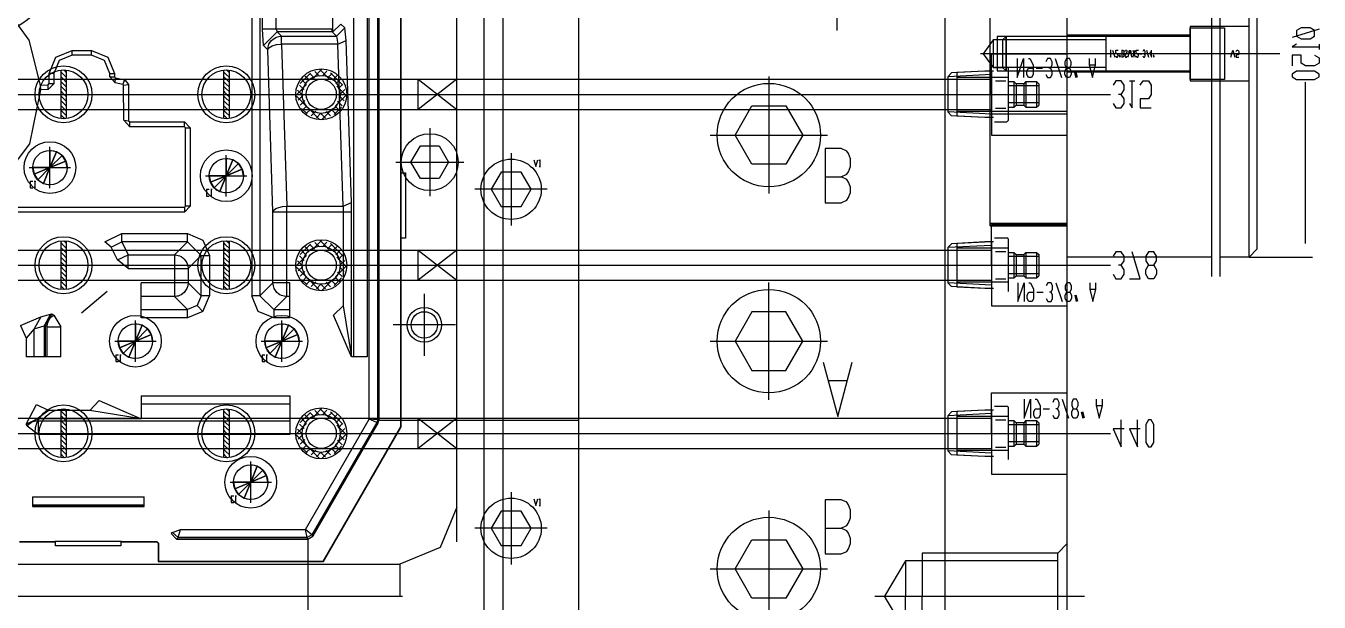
# Model space of a CAD drawing. Header units: millimetres. Extents: x -1 to 1014, y -756 to 757.
# Drawn here: x 228.3 to 356.4, y 82.7 to 139.8 of the extents above; entities that cross this region are included whole.
import ezdxf

# ---------------------------------------------------------------- set-up
doc = ezdxf.new("R2010")
doc.units = ezdxf.units.MM

# ---------------------------------------------------------------- blocks, each defined once
blk = doc.blocks.new('blockName2')
for points in [[(273.685, 29.578), (273.685, 405.569)], [(275.565, 29.578), (275.565, 405.569)], [(319.341, 29.578), (319.341, 405.569)], [(331.426, 29.578), (331.426, 400.198)], [(283.085, 76.5769), (283.085, 204.145)], [(270.999, 88.6623), (270.999, 192.06)], [(262.322, 100.82), (262.322, 184.652)], [(263.14, 184.652), (263.14, 100.747)], [(263.283, 100.708), (263.283, 184.652)], [(263.283, 184.652), (263.283, 100.708)], [(250.691, 158.96), (250.691, 113.025)], [(345.747, 114.93), (345.747, 159.164)], [(346.552, 114.93), (346.552, 159.164)], [(251.507, 158.144), (251.507, 113.025)], [(260.771, 158.043), (260.771, 106.978)], [(262.13, 158.043), (262.13, 106.978)], [(349.42, 116.862), (349.42, 157.146)], [(350.226, 117.667), (350.226, 156.341)], [(265.461, 125.261), (265.461, 154.118)], [(265.489, 125.242), (265.489, 154.137)], [(323.786, 119.95), (323.786, 154.058)], [(217.517, 145.414), (222.037, 144.551), (225.92, 142.084), (228.622, 138.359), (229.761, 133.901)], [(251.742, 139.432), (251.742, 143.219)], [(253.102, 139.432), (253.102, 143.219)], [(258.701, 143.217), (258.701, 139.433)], [(308.598, 143.181), (308.598, 139.287)], [(258.718, 139.162), (259.516, 139.94)], [(259.089, 138.736), (259.905, 139.552)], [(259.905, 139.552), (259.516, 139.94)], [(260.032, 138.298), (259.905, 139.552)], [(349.42, 139.696), (343.592, 139.696)], [(343.592, 139.696), (343.592, 134.312)], [(343.592, 139.562), (347.003, 139.562), (347.003, 134.446), (343.592, 134.446), (343.592, 139.562)], [(355.909, 139.287), (355.461, 139.555), (354.566, 139.555), (354.118, 139.287), (354.118, 138.75), (354.566, 138.481), (355.461, 138.481), (355.909, 138.75), (355.909, 139.287)], [(258.665, 139.432), (251.742, 139.432)], [(251.848, 137.8), (251.742, 139.432)], [(251.848, 137.8), (253.208, 139.16)], [(252.272, 137.377), (252.308, 137.679), (252.396, 137.938), (252.518, 138.152), (252.66, 138.323), (252.81, 138.456), (252.963, 138.557), (253.112, 138.631), (253.255, 138.681), (253.388, 138.713), (253.508, 138.73), (253.632, 138.736)], [(253.102, 139.432), (253.208, 139.16)], [(258.665, 139.16), (253.208, 139.16)], [(253.208, 139.16), (253.632, 138.736)], [(253.632, 138.736), (259.089, 138.736)], [(253.632, 137.953), (253.632, 138.736)], [(258.701, 139.433), (258.665, 139.432)], [(258.665, 139.16), (258.665, 139.432)], [(258.665, 139.16), (258.718, 139.162)], [(259.089, 138.736), (258.665, 139.16)], [(258.701, 139.433), (258.718, 139.162)], [(259.089, 138.736), (259.216, 137.953)], [(259.216, 137.953), (260.032, 138.298)], [(260.555, 122.257), (260.032, 138.298)], [(325.021, 138.368), (324.081, 138.368), (323.096, 137.004), (324.081, 135.64), (325.021, 135.64)], [(324.081, 138.368), (324.081, 135.64)], [(325.362, 138.709), (324.484, 138.709), (324.484, 135.299), (325.362, 135.299), (325.362, 138.709)], [(343.592, 138.709), (325.362, 138.709), (325.021, 138.368), (325.021, 135.64), (325.362, 135.299), (343.592, 135.299)], [(335.253, 138.368), (325.021, 138.368)], [(325.362, 138.709), (325.362, 135.299)], [(343.592, 138.844), (331.426, 138.844)], [(335.253, 138.709), (335.253, 135.299)], [(356.356, 139.421), (353.671, 138.615)], [(230.638, 135.056), (231.307, 136.667), (232.919, 137.336)], [(232.919, 136.864), (232.919, 137.336)], [(232.919, 137.336), (234.827, 137.336)], [(234.827, 137.336), (236.439, 136.667), (237.107, 135.056)], [(234.827, 136.864), (234.827, 137.336)], [(252.272, 137.377), (251.848, 137.8)], [(252.272, 137.377), (252.399, 137.589), (252.699, 137.772), (253.13, 137.899), (253.632, 137.953)], [(252.795, 121.335), (252.272, 137.377)], [(259.216, 137.953), (253.632, 137.953)], [(253.632, 137.953), (254.155, 121.911)], [(259.739, 121.911), (259.216, 137.953)], [(336.341, 137.004), (322.828, 137.004)], [(323.906, 137.004), (331.426, 137.004)], [(323.906, 132.976), (323.906, 137.004)], [(352.473, 137.004), (330.233, 137.004)], [(335.67, 136.78), (335.726, 136.668), (335.726, 137.34)], [(335.67, 137.34), (335.781, 137.34)], [(335.893, 137.34), (336.117, 136.668)], [(336.229, 136.78), (336.285, 136.668), (336.397, 136.668), (336.453, 136.78), (336.453, 136.892), (336.397, 137.004), (336.285, 137.004), (336.229, 137.116), (336.229, 137.34), (336.453, 137.34)], [(336.789, 137.34), (336.956, 137.34), (337.012, 137.228), (337.012, 137.116), (336.956, 137.004), (336.845, 137.004)], [(336.956, 137.004), (337.012, 136.892), (337.012, 136.78), (336.956, 136.668), (336.789, 136.668)], [(336.845, 136.668), (336.845, 137.34)], [(337.124, 137.228), (337.18, 137.34), (337.292, 137.34), (337.348, 137.228), (337.124, 136.78), (337.18, 136.668), (337.292, 136.668), (337.348, 136.78)], [(337.46, 136.668), (337.572, 137.34), (337.628, 137.004), (337.684, 137.34), (337.796, 136.668)], [(337.908, 137.34), (338.131, 136.668)], [(337.908, 136.668), (338.131, 137.34)], [(338.243, 136.78), (338.299, 136.668), (338.411, 136.668), (338.467, 136.78), (338.467, 136.892), (338.411, 137.004), (338.299, 137.004), (338.243, 137.116), (338.243, 137.34), (338.467, 137.34)], [(338.579, 137.004), (338.803, 137.004)], [(339.083, 137.004), (339.139, 137.116), (339.139, 137.228), (339.083, 137.34), (338.971, 137.34), (338.915, 137.228)], [(338.915, 136.78), (338.971, 136.668), (339.083, 136.668), (339.139, 136.78), (339.139, 136.892), (339.083, 137.004), (339.027, 137.004)], [(339.25, 137.34), (339.474, 136.668)], [(339.81, 137.116), (339.586, 137.116), (339.754, 136.668), (339.754, 137.34)], [(347.54, 137.004), (343.592, 137.004)], [(347.608, 136.668), (347.809, 137.34), (348.011, 136.668)], [(348.145, 137.228), (348.212, 137.34), (348.346, 137.34), (348.413, 137.228), (348.413, 137.004), (348.346, 136.892), (348.145, 136.892), (348.145, 136.668), (348.413, 136.668)], [(354.118, 137.944), (353.671, 137.675), (356.356, 137.675)], [(356.356, 137.944), (356.356, 137.407)], [(232.919, 136.864), (231.641, 136.334), (231.11, 135.056)], [(234.827, 136.864), (232.919, 136.864)], [(236.635, 135.056), (236.105, 136.334), (234.827, 136.864)], [(326.475, 136.525), (326.475, 134.645), (327.102, 136.525), (327.102, 134.645)], [(327.572, 136.525), (327.729, 136.525), (328.042, 135.899), (328.042, 134.959), (327.885, 134.645), (327.572, 134.645), (327.415, 134.959), (327.415, 135.272), (327.572, 135.585), (328.042, 135.585)], [(329.765, 135.585), (329.922, 135.899), (329.922, 136.212), (329.765, 136.525), (329.452, 136.525), (329.295, 136.212)], [(330.235, 136.525), (330.862, 134.645)], [(331.332, 136.525), (331.175, 136.212), (331.175, 135.899), (331.332, 135.585), (331.645, 135.585), (331.802, 135.272), (331.802, 134.959), (331.645, 134.645), (331.332, 134.645), (331.175, 134.959), (331.175, 135.272), (331.332, 135.585)], [(331.645, 135.585), (331.802, 135.899), (331.802, 136.212), (331.645, 136.525), (331.332, 136.525)], [(333.592, 136.525), (333.592, 135.899), (333.906, 134.645), (334.219, 135.899), (334.219, 136.525)], [(333.592, 135.899), (334.219, 135.899)], [(336.565, 136.892), (336.621, 136.668)], [(336.677, 136.668), (336.621, 136.892)], [(339.922, 136.892), (339.978, 136.668)], [(340.034, 136.668), (339.978, 136.892)], [(355.909, 136.87), (356.356, 136.601), (356.356, 136.064), (355.909, 135.795), (355.014, 135.795), (354.566, 136.064), (354.566, 136.87), (353.671, 136.87), (353.671, 135.795)], [(96.4318, 134.469), (270.999, 134.469)], [(231.11, 135.056), (230.638, 135.056)], [(230.638, 134.028), (230.638, 135.056)], [(231.11, 135.056), (231.11, 134.028)], [(231.789, 135.378), (231.789, 130.573)], [(231.789, 135.211), (232.057, 134.942)], [(231.789, 134.736), (232.056, 134.469)], [(232.056, 134.469), (232.057, 134.468)], [(232.057, 134.942), (232.326, 134.674)], [(232.057, 134.468), (232.326, 134.199)], [(232.083, 135.391), (232.326, 135.149)], [(232.326, 135.378), (232.326, 130.573)], [(236.635, 134.709), (236.635, 135.056)], [(236.635, 135.056), (237.107, 135.056)], [(236.635, 134.709), (237.107, 134.709)], [(237.177, 134.134), (236.635, 134.709)], [(237.107, 135.056), (237.107, 134.709)], [(237.107, 134.709), (237.187, 134.632)], [(237.177, 134.134), (237.206, 134.605)], [(237.206, 134.605), (238.118, 134.402)], [(247.903, 135.378), (247.903, 130.573)], [(247.903, 135.211), (248.171, 134.942)], [(247.903, 134.736), (248.17, 134.469)], [(248.17, 134.469), (248.171, 134.468)], [(248.171, 134.942), (248.44, 134.674)], [(248.171, 134.468), (248.44, 134.199)], [(248.197, 135.391), (248.44, 135.149)], [(248.44, 135.378), (248.44, 130.573)], [(255.487, 134.037), (256.509, 135.059)], [(255.937, 134.822), (256.392, 134.367)], [(256.44, 135.031), (256.895, 134.576)], [(256.627, 134.464), (257.635, 135.473)], [(256.944, 135.239), (257.399, 134.784)], [(257.447, 135.448), (258.371, 134.524)], [(257.683, 134.809), (258.138, 135.264)], [(258.187, 134.6), (258.642, 135.055)], [(258.488, 135.119), (259.715, 133.893)], [(258.691, 134.392), (259.146, 134.847)], [(259.022, 134.011), (259.477, 134.466)], [(270.999, 134.469), (267.167, 131.482)], [(267.167, 134.469), (270.999, 131.482)], [(267.167, 131.482), (267.167, 134.469)], [(270.999, 134.469), (323.906, 134.469)], [(270.999, 131.482), (270.999, 134.469)], [(301.884, 134.745), (301.884, 123.149)], [(319.967, 135.097), (319.609, 134.72)], [(323.925, 134.946), (319.609, 134.719)], [(319.609, 134.72), (319.609, 131.231)], [(323.906, 135.303), (319.967, 135.097)], [(323.265, 135.278), (320.496, 135.133)], [(320.496, 135.133), (320.496, 130.818)], [(325.563, 134.657), (320.496, 134.657)], [(324.125, 135.278), (323.265, 135.278)], [(323.906, 135.278), (323.906, 130.673)], [(324.226, 135.683), (325.456, 135.683)], [(335.253, 135.64), (325.021, 135.64)], [(325.563, 135.577), (325.456, 135.683)], [(325.563, 135.577), (325.563, 130.374)], [(328.355, 135.585), (328.982, 135.585)], [(329.295, 134.959), (329.452, 134.645), (329.765, 134.645), (329.922, 134.959), (329.922, 135.272), (329.765, 135.585), (329.609, 135.585)], [(343.592, 135.164), (331.426, 135.164)], [(332.115, 135.272), (332.272, 134.645)], [(332.429, 134.645), (332.272, 135.272)], [(356.356, 134.99), (355.909, 135.258), (354.118, 135.258), (353.671, 134.99), (353.671, 134.721), (354.118, 134.453), (355.909, 134.453), (356.356, 134.721), (356.356, 134.99)], [(229.781, 133.429), (228.687, 128.083), (225.386, 123.737)], [(229.761, 133.901), (230.535, 133.923)], [(229.761, 133.901), (229.781, 133.429)], [(230.544, 133.451), (229.781, 133.429)], [(230.535, 133.923), (230.612, 134.007)], [(230.544, 133.451), (230.535, 133.923)], [(231.11, 134.028), (230.544, 133.451)], [(231.11, 134.028), (230.638, 134.028)], [(231.789, 134.261), (232.057, 133.993)], [(231.789, 133.787), (232.057, 133.518)], [(231.789, 133.312), (232.057, 133.043)], [(232.057, 133.993), (232.326, 133.724)], [(232.057, 133.518), (232.326, 133.249)], [(237.945, 133.963), (237.177, 134.134)], [(237.945, 133.963), (238.118, 134.402)], [(238.01, 133.88), (237.949, 133.945)], [(238.01, 133.88), (238.477, 133.944)], [(238.034, 130.424), (238.01, 133.88)], [(238.118, 134.402), (238.477, 133.944)], [(238.477, 133.944), (238.503, 130.366)], [(247.903, 134.261), (248.171, 133.993)], [(247.903, 133.787), (248.171, 133.518)], [(247.903, 133.312), (248.171, 133.043)], [(248.171, 133.993), (248.44, 133.724)], [(248.171, 133.518), (248.44, 133.249)], [(255.074, 132.912), (256.082, 133.92)], [(255.223, 133.399), (255.723, 132.9)], [(255.432, 133.903), (255.887, 133.448)], [(255.64, 134.406), (256.095, 133.951)], [(259.12, 133.775), (260.043, 132.852)], [(259.231, 133.508), (259.686, 133.963)], [(259.439, 133.004), (259.894, 133.459)], [(324.333, 134.329), (325.349, 134.329)], [(325.563, 134.238), (326.143, 134.238)], [(328.596, 133.828), (325.563, 133.828)], [(326.143, 134.238), (326.143, 131.714)], [(326.143, 134.238), (326.348, 134.033)], [(326.348, 134.04), (327.122, 134.04)], [(326.348, 134.033), (326.348, 131.918)], [(327.327, 134.238), (327.122, 134.033)], [(327.122, 134.033), (327.122, 131.918)], [(327.327, 134.238), (327.327, 131.714)], [(327.327, 134.238), (328.391, 134.238)], [(328.391, 134.238), (328.391, 131.714)], [(328.391, 134.238), (328.596, 134.033)], [(328.596, 134.033), (328.596, 131.918)], [(336.771, 132.976), (337.04, 133.423), (337.04, 133.871), (336.771, 134.318), (336.234, 134.318), (335.965, 133.871)], [(337.577, 132.08), (337.845, 131.633), (337.845, 134.318)], [(337.577, 134.318), (338.114, 134.318)], [(338.651, 133.871), (338.92, 134.318), (339.457, 134.318), (339.725, 133.871), (339.725, 132.976), (339.457, 132.528), (338.651, 132.528), (338.651, 131.633), (339.725, 131.633)], [(343.592, 134.312), (349.42, 134.312)], [(355.014, 118.204), (355.014, 134.184)], [(96.4318, 132.976), (272.492, 132.976)], [(231.789, 132.837), (232.057, 132.569)], [(231.789, 132.362), (232.057, 132.094)], [(231.789, 131.888), (232.057, 131.619)], [(232.057, 133.043), (232.125, 132.976)], [(232.057, 132.569), (232.326, 132.3)], [(232.057, 132.094), (232.326, 131.825)], [(232.125, 132.976), (232.326, 132.775)], [(247.903, 132.837), (248.171, 132.569)], [(247.903, 132.362), (248.171, 132.094)], [(247.903, 131.888), (248.171, 131.619)], [(248.171, 133.043), (248.239, 132.976)], [(248.171, 132.569), (248.44, 132.3)], [(248.171, 132.094), (248.44, 131.825)], [(248.239, 132.976), (248.44, 132.775)], [(255.128, 132.782), (256.226, 131.684)], [(255.283, 132.408), (255.738, 132.863)], [(255.491, 131.905), (255.946, 132.36)], [(258.976, 131.829), (260.074, 132.927)], [(259.171, 132.3), (259.626, 131.845)], [(259.38, 132.803), (259.835, 132.348)], [(270.999, 132.976), (329.543, 132.976)], [(323.906, 132.976), (323.906, 128.947)], [(328.596, 132.123), (325.563, 132.123)], [(326.143, 131.714), (326.348, 131.918)], [(326.348, 131.911), (327.122, 131.911)], [(327.327, 131.714), (327.122, 131.918)], [(328.391, 131.714), (328.596, 131.918)], [(329.543, 132.976), (335.697, 132.976)], [(335.965, 132.08), (336.234, 131.633), (336.771, 131.633), (337.04, 132.08), (337.04, 132.528), (336.771, 132.976), (336.503, 132.976)], [(96.4318, 131.482), (270.999, 131.482)], [(231.789, 131.413), (232.057, 131.144)], [(231.789, 130.938), (232.057, 130.669)], [(232.057, 131.619), (232.194, 131.482)], [(232.057, 131.144), (232.326, 130.876)], [(232.057, 130.669), (232.162, 130.564)], [(232.194, 131.482), (232.326, 131.35)], [(247.903, 131.413), (248.171, 131.144)], [(247.903, 130.938), (248.171, 130.669)], [(248.171, 131.619), (248.308, 131.482)], [(248.171, 131.144), (248.44, 130.876)], [(248.171, 130.669), (248.276, 130.564)], [(248.308, 131.482), (248.44, 131.35)], [(255.631, 131.567), (256.162, 131.036)], [(255.7, 131.401), (256.155, 131.856)], [(256.08, 131.07), (256.535, 131.525)], [(256.279, 131.631), (257.378, 130.532)], [(256.584, 130.861), (257.039, 131.316)], [(257.088, 130.652), (257.543, 131.107)], [(257.495, 131.127), (257.995, 130.628)], [(257.619, 130.472), (258.718, 131.571)], [(258.043, 131.291), (258.498, 130.836)], [(258.547, 131.5), (259.002, 131.045)], [(258.835, 130.976), (259.571, 131.711)], [(258.962, 131.796), (259.418, 131.341)], [(270.999, 131.482), (323.906, 131.482)], [(303.558, 131.846), (305.232, 128.947), (303.558, 126.048), (300.21, 126.048), (298.536, 128.947), (300.21, 131.846), (303.558, 131.846)], [(323.925, 131.005), (319.609, 131.232)], [(319.609, 131.231), (319.967, 130.854)], [(323.906, 130.648), (319.967, 130.854)], [(325.563, 131.294), (320.496, 131.294)], [(323.265, 130.673), (320.496, 130.818)], [(324.125, 130.673), (323.265, 130.673)], [(323.786, 131.304), (331.426, 131.304)], [(323.786, 131.035), (331.426, 131.035)], [(324.333, 131.622), (325.349, 131.622)], [(325.563, 131.714), (326.143, 131.714)], [(327.327, 131.714), (328.391, 131.714)], [(238.034, 130.424), (238.503, 130.366)], [(238.607, 129.777), (238.034, 130.424)], [(238.503, 130.366), (238.583, 130.279)], [(238.607, 130.249), (244.027, 130.249)], [(238.607, 129.777), (238.607, 130.249)], [(244.027, 129.777), (238.607, 129.777)], [(244.027, 129.777), (244.027, 130.249)], [(244.027, 130.249), (244.604, 129.672)], [(244.131, 129.672), (244.048, 129.75)], [(244.131, 121.903), (244.131, 129.672)], [(244.131, 129.672), (244.604, 129.672)], [(244.604, 129.672), (244.604, 121.903)], [(268.313, 129.619), (268.313, 122.904)], [(324.226, 130.268), (325.456, 130.268)], [(325.563, 130.374), (325.456, 130.268)], [(296.086, 128.947), (307.682, 128.947)], [(323.906, 128.947), (331.426, 128.947)], [(230.714, 123.678), (230.714, 127.771)], [(248.171, 122.872), (248.171, 126.965)], [(269.244, 127.873), (270.174, 126.261), (269.244, 124.65), (267.383, 124.65), (266.453, 126.261), (267.383, 127.873), (269.244, 127.873)], [(276.37, 127.157), (276.37, 119.994)], [(307.444, 127.619), (307.444, 122.248), (309.056, 122.248), (309.593, 122.504), (309.772, 122.76), (309.951, 123.271), (309.951, 123.783), (309.772, 124.294), (309.593, 124.55), (309.056, 124.806)], [(307.444, 124.806), (309.056, 124.806), (309.593, 125.062), (309.772, 125.317), (309.951, 125.829), (309.951, 126.596), (309.772, 127.108), (309.593, 127.364), (309.056, 127.619), (307.444, 127.619)], [(228.668, 125.724), (232.761, 125.724)], [(264.956, 126.261), (271.671, 126.261)], [(278.62, 126.497), (278.821, 125.825), (279.023, 126.497)], [(279.157, 126.385), (279.224, 126.497), (279.224, 125.825)], [(279.157, 125.825), (279.291, 125.825)], [(228.765, 124.379), (228.765, 123.708), (229.034, 123.708)], [(228.765, 124.379), (229.034, 124.379)], [(229.168, 123.82), (229.235, 123.708), (229.235, 124.379)], [(229.168, 124.379), (229.302, 124.379)], [(246.125, 124.919), (250.218, 124.919)], [(265.418, 125.261), (265.418, 118.681)], [(265.418, 125.261), (265.461, 125.261)], [(265.437, 125.242), (265.461, 125.219)], [(265.461, 125.219), (265.461, 118.724)], [(265.461, 125.219), (265.898, 125.216)], [(265.48, 125.248), (265.489, 125.242)], [(265.898, 125.216), (265.898, 118.726)], [(275.386, 125.281), (274.401, 123.576), (275.386, 121.87), (277.355, 121.87), (278.34, 123.576), (277.355, 125.281), (275.386, 125.281)], [(228.765, 124.044), (228.899, 124.044)], [(246.222, 123.574), (246.222, 122.902), (246.49, 122.902)], [(246.222, 123.574), (246.49, 123.574)], [(246.222, 123.238), (246.356, 123.238)], [(246.625, 123.014), (246.692, 122.902), (246.692, 123.574)], [(246.625, 123.574), (246.759, 123.574)], [(279.952, 123.576), (272.789, 123.576)], [(225.49, 121.798), (244.027, 121.798)], [(244.604, 121.903), (244.027, 121.326)], [(244.027, 121.798), (244.104, 121.882)], [(244.027, 121.798), (244.027, 121.326)], [(244.604, 121.903), (244.131, 121.903)], [(252.795, 121.335), (252.882, 121.506), (253.084, 121.662), (253.383, 121.789), (253.751, 121.874), (254.155, 121.911)], [(254.155, 121.911), (259.739, 121.911)], [(254.155, 112.954), (254.155, 121.911)], [(259.739, 121.911), (260.555, 122.257)], [(259.739, 121.911), (259.754, 121.335)], [(260.57, 121.335), (260.555, 122.257)], [(244.027, 121.326), (225.49, 121.326)], [(252.795, 121.335), (260.57, 121.335)], [(252.795, 114.313), (252.795, 121.335)], [(259.754, 121.335), (259.754, 112.048)], [(260.57, 106.978), (260.57, 121.335)], [(236.134, 118.367), (237.838, 119.19)], [(237.838, 119.19), (244.319, 119.19)], [(237.838, 118.374), (237.838, 119.19)], [(244.319, 119.19), (245.858, 118.553), (246.494, 117.015)], [(244.319, 118.374), (244.319, 119.19)], [(323.786, 120.219), (331.426, 120.219)], [(323.786, 119.95), (331.426, 119.95)], [(323.906, 120.084), (331.426, 120.084)], [(323.906, 116.056), (323.906, 120.084)], [(231.789, 118.458), (231.789, 113.654)], [(231.789, 118.291), (232.057, 118.023)], [(231.789, 117.817), (232.056, 117.549)], [(232.057, 118.023), (232.326, 117.754)], [(232.083, 118.472), (232.326, 118.229)], [(232.326, 118.458), (232.326, 113.654)], [(236.773, 117.86), (236.134, 118.367)], [(236.773, 117.86), (237.838, 118.374)], [(237.406, 116.596), (236.773, 117.86)], [(244.319, 118.374), (237.838, 118.374)], [(237.838, 118.374), (238.451, 117.086)], [(243.031, 117.086), (244.319, 118.374)], [(244.319, 118.374), (245.678, 117.015)], [(247.903, 118.458), (247.903, 113.654)], [(247.903, 118.291), (248.171, 118.023)], [(247.903, 117.817), (248.17, 117.549)], [(248.171, 118.023), (248.44, 117.754)], [(248.197, 118.472), (248.44, 118.229)], [(248.44, 118.458), (248.44, 113.654)], [(255.487, 117.118), (256.509, 118.14)], [(255.937, 117.902), (256.392, 117.447)], [(256.44, 118.111), (256.895, 117.656)], [(256.627, 117.545), (257.635, 118.553)], [(256.944, 118.32), (257.399, 117.865)], [(257.447, 118.528), (258.371, 117.605)], [(257.683, 117.889), (258.138, 118.344)], [(258.187, 117.681), (258.642, 118.136)], [(258.488, 118.2), (259.715, 116.973)], [(258.691, 117.472), (259.146, 117.927)], [(265.418, 118.681), (265.461, 118.681)], [(265.437, 118.7), (265.461, 118.724)], [(265.898, 118.726), (265.461, 118.724)], [(265.461, 100.073), (265.461, 118.681)], [(265.48, 118.694), (265.489, 118.7)], [(265.489, 100.065), (265.489, 118.7)], [(319.967, 118.177), (319.609, 117.8)], [(323.925, 118.026), (319.609, 117.8)], [(319.609, 117.8), (319.609, 114.312)], [(323.906, 118.384), (319.967, 118.177)], [(323.265, 118.358), (320.496, 118.213)], [(320.496, 118.213), (320.496, 113.899)], [(324.125, 118.358), (323.265, 118.358)], [(323.906, 118.358), (323.906, 113.754)], [(324.226, 118.764), (325.456, 118.764)], [(325.563, 118.657), (325.456, 118.764)], [(325.563, 118.657), (325.563, 113.455)], [(96.4318, 117.549), (270.999, 117.549)], [(231.789, 117.342), (232.057, 117.073)], [(231.789, 116.867), (232.057, 116.598)], [(232.056, 117.549), (232.057, 117.548)], [(232.057, 117.548), (232.326, 117.279)], [(232.057, 117.073), (232.326, 116.805)], [(232.057, 116.598), (232.326, 116.33)], [(237.406, 116.596), (238.451, 117.086)], [(238.451, 115.727), (237.406, 116.596)], [(238.451, 117.086), (243.031, 117.086)], [(238.451, 115.727), (238.451, 117.086)], [(243.031, 117.086), (243.031, 112.954)], [(243.031, 117.086), (243.159, 117.08), (243.28, 117.062), (243.413, 117.03), (243.554, 116.979), (243.703, 116.905), (243.854, 116.804), (244.004, 116.671), (244.145, 116.5), (244.267, 116.287), (244.355, 116.029), (244.39, 115.727)], [(245.678, 117.015), (244.39, 115.727)], [(245.678, 113.025), (245.678, 117.015)], [(245.678, 117.015), (246.494, 117.015)], [(246.494, 117.015), (246.494, 113.025)], [(247.903, 117.342), (248.171, 117.073)], [(247.903, 116.867), (248.171, 116.598)], [(248.17, 117.549), (248.171, 117.548)], [(248.171, 117.548), (248.44, 117.279)], [(248.171, 117.073), (248.44, 116.805)], [(248.171, 116.598), (248.44, 116.33)], [(255.074, 115.992), (256.082, 117)], [(255.432, 116.983), (255.887, 116.528)], [(255.64, 117.487), (256.095, 117.032)], [(259.022, 117.092), (259.477, 117.547)], [(259.12, 116.856), (260.043, 115.932)], [(259.231, 116.588), (259.686, 117.043)], [(259.439, 116.084), (259.894, 116.539)], [(270.999, 117.549), (267.167, 114.563)], [(267.167, 117.549), (270.999, 114.563)], [(267.167, 114.563), (267.167, 117.549)], [(270.999, 117.549), (323.906, 117.549)], [(270.999, 114.563), (270.999, 117.549)], [(325.563, 117.737), (320.496, 117.737)], [(324.333, 117.41), (325.349, 117.41)], [(325.563, 117.318), (326.143, 117.318)], [(328.596, 116.909), (325.563, 116.909)], [(326.143, 117.318), (326.143, 114.794)], [(326.143, 117.318), (326.348, 117.113)], [(326.348, 117.12), (327.122, 117.12)], [(326.348, 117.113), (326.348, 114.999)], [(327.327, 117.318), (327.122, 117.113)], [(327.122, 117.113), (327.122, 114.999)], [(327.327, 117.318), (327.327, 114.794)], [(327.327, 117.318), (328.391, 117.318)], [(328.391, 117.318), (328.391, 114.794)], [(328.391, 117.318), (328.596, 117.113)], [(328.596, 117.113), (328.596, 114.999)], [(345.747, 116.862), (331.426, 116.862)], [(336.771, 116.056), (337.04, 116.504), (337.04, 116.951), (336.771, 117.399), (336.234, 117.399), (335.965, 116.951)], [(337.577, 114.713), (338.651, 114.713), (337.845, 117.399)], [(339.457, 117.399), (339.188, 116.951), (339.188, 116.504), (339.457, 116.056), (339.994, 116.056), (340.263, 115.608), (340.263, 115.161), (339.994, 114.713), (339.457, 114.713), (339.188, 115.161), (339.188, 115.608), (339.457, 116.056)], [(339.994, 116.056), (340.263, 116.504), (340.263, 116.951), (339.994, 117.399), (339.457, 117.399)], [(349.42, 116.862), (346.552, 116.862)], [(349.42, 116.862), (350.226, 117.667)], [(349.42, 116.862), (355.685, 116.862)], [(96.4318, 116.056), (272.492, 116.056)], [(231.789, 116.392), (232.057, 116.124)], [(231.789, 115.917), (232.057, 115.649)], [(231.789, 115.443), (232.057, 115.174)], [(232.057, 116.124), (232.125, 116.056)], [(232.057, 115.649), (232.326, 115.38)], [(232.125, 116.056), (232.326, 115.855)], [(238.451, 115.727), (244.39, 115.727)], [(244.39, 115.727), (244.39, 114.313)], [(247.903, 116.392), (248.171, 116.124)], [(247.903, 115.917), (248.171, 115.649)], [(247.903, 115.443), (248.171, 115.174)], [(248.171, 116.124), (248.239, 116.056)], [(248.171, 115.649), (248.44, 115.38)], [(248.239, 116.056), (248.44, 115.855)], [(255.128, 115.863), (256.226, 114.764)], [(255.223, 116.48), (255.723, 115.98)], [(255.283, 115.489), (255.738, 115.944)], [(255.491, 114.985), (255.946, 115.44)], [(258.976, 114.909), (260.074, 116.008)], [(259.171, 115.38), (259.626, 114.925)], [(259.38, 115.884), (259.835, 115.429)], [(270.999, 116.056), (329.543, 116.056)], [(323.906, 116.056), (323.906, 112.027)], [(329.543, 116.056), (335.697, 116.056)], [(335.965, 115.161), (336.234, 114.713), (336.771, 114.713), (337.04, 115.161), (337.04, 115.608), (336.771, 116.056), (336.503, 116.056)], [(96.4318, 114.563), (270.999, 114.563)], [(231.789, 114.968), (232.057, 114.699)], [(231.789, 114.493), (232.057, 114.225)], [(231.789, 114.018), (232.057, 113.75)], [(232.057, 115.174), (232.326, 114.906)], [(232.057, 114.699), (232.194, 114.563)], [(232.057, 114.225), (232.326, 113.956)], [(232.194, 114.563), (232.326, 114.431)], [(239.732, 110.85), (239.732, 114.313)], [(244.39, 114.313), (239.732, 114.313)], [(244.39, 114.313), (244.355, 114.011), (244.266, 113.752), (244.144, 113.539), (244.003, 113.367), (243.852, 113.234), (243.7, 113.133), (243.55, 113.06), (243.408, 113.009), (243.275, 112.977), (243.155, 112.96), (243.031, 112.954)], [(244.39, 114.313), (245.678, 113.025)], [(247.903, 114.968), (248.171, 114.699)], [(247.903, 114.493), (248.171, 114.225)], [(247.903, 114.018), (248.171, 113.75)], [(248.171, 115.174), (248.44, 114.906)], [(248.171, 114.699), (248.308, 114.563)], [(248.171, 114.225), (248.44, 113.956)], [(248.308, 114.563), (248.44, 114.431)], [(251.507, 113.025), (252.795, 114.313)], [(254.155, 112.954), (254.027, 112.96), (253.905, 112.978), (253.773, 113.01), (253.631, 113.061), (253.483, 113.135), (253.331, 113.236), (253.181, 113.369), (253.04, 113.54), (252.919, 113.753), (252.831, 114.011), (252.795, 114.313)], [(254.452, 114.313), (252.795, 114.313)], [(254.452, 110.85), (254.452, 114.313)], [(255.631, 114.647), (256.162, 114.116)], [(255.7, 114.481), (256.155, 114.936)], [(256.08, 114.15), (256.535, 114.605)], [(256.279, 114.711), (257.378, 113.613)], [(256.584, 113.941), (257.039, 114.396)], [(257.088, 113.733), (257.543, 114.188)], [(257.495, 114.207), (257.995, 113.708)], [(257.619, 113.553), (258.718, 114.651)], [(258.043, 114.372), (258.498, 113.917)], [(258.547, 114.58), (259.002, 114.125)], [(258.835, 114.056), (259.571, 114.792)], [(258.962, 114.877), (259.418, 114.422)], [(270.999, 114.563), (323.906, 114.563)], [(301.884, 102.738), (301.884, 114.334)], [(319.609, 114.312), (319.967, 113.935)], [(323.925, 114.086), (319.609, 114.312)], [(325.563, 114.374), (320.496, 114.374)], [(324.333, 114.702), (325.349, 114.702)], [(328.596, 115.203), (325.563, 115.203)], [(325.563, 114.794), (326.143, 114.794)], [(326.143, 114.794), (326.348, 114.999)], [(326.348, 114.992), (327.122, 114.992)], [(326.524, 114.329), (326.524, 112.449), (327.15, 114.329), (327.15, 112.449)], [(327.327, 114.794), (327.122, 114.999)], [(327.327, 114.794), (328.391, 114.794)], [(327.62, 114.329), (327.777, 114.329), (328.09, 113.702), (328.09, 112.762), (327.934, 112.449), (327.62, 112.449), (327.464, 112.762), (327.464, 113.076), (327.62, 113.389), (328.09, 113.389)], [(328.391, 114.794), (328.596, 114.999)], [(329.814, 113.389), (329.97, 113.702), (329.97, 114.016), (329.814, 114.329), (329.5, 114.329), (329.344, 114.016)], [(330.284, 114.329), (330.91, 112.449)], [(331.38, 114.329), (331.223, 114.016), (331.223, 113.702), (331.38, 113.389), (331.693, 113.389), (331.85, 113.076), (331.85, 112.762), (331.693, 112.449), (331.38, 112.449), (331.223, 112.762), (331.223, 113.076), (331.38, 113.389)], [(331.693, 113.389), (331.85, 113.702), (331.85, 114.016), (331.693, 114.329), (331.38, 114.329)], [(333.641, 114.329), (333.641, 113.702), (333.954, 112.449), (334.267, 113.702), (334.267, 114.329)], [(232.057, 113.75), (232.162, 113.645)], [(233.84, 111.347), (236.379, 113.502)], [(243.031, 112.954), (239.732, 112.954)], [(244.319, 111.666), (243.031, 112.954)], [(245.678, 113.025), (245.282, 112.062)], [(246.494, 113.025), (245.678, 113.025)], [(245.858, 111.487), (246.494, 113.025)], [(248.171, 113.75), (248.276, 113.645)], [(252.867, 110.85), (251.328, 111.487), (250.691, 113.025)], [(251.507, 113.025), (250.691, 113.025)], [(252.867, 111.666), (251.507, 113.025)], [(254.155, 112.954), (252.867, 111.666)], [(254.452, 112.954), (254.155, 112.954)], [(267.776, 113.217), (267.776, 107.078)], [(323.906, 113.728), (319.967, 113.935)], [(323.265, 113.754), (320.496, 113.899)], [(324.125, 113.754), (323.265, 113.754)], [(328.404, 113.389), (329.03, 113.389)], [(329.344, 112.762), (329.5, 112.449), (329.814, 112.449), (329.97, 112.762), (329.97, 113.076), (329.814, 113.389), (329.657, 113.389)], [(332.163, 113.076), (332.32, 112.449)], [(332.477, 112.449), (332.32, 113.076)], [(333.641, 113.702), (334.267, 113.702)], [(239.732, 111.666), (244.319, 111.666)], [(245.282, 112.062), (244.319, 111.666)], [(244.319, 110.85), (244.319, 111.666)], [(245.858, 111.487), (244.319, 110.85)], [(245.282, 112.062), (245.858, 111.487)], [(252.867, 111.666), (252.867, 110.85)], [(252.867, 111.666), (254.452, 111.666)], [(258.771, 111.108), (259.754, 112.048)], [(259.754, 112.048), (260.57, 106.978)], [(303.558, 105.637), (305.232, 108.536), (303.558, 111.435), (300.21, 111.435), (298.536, 108.536), (300.21, 105.637), (303.558, 105.637)], [(323.906, 112.027), (331.426, 112.027)], [(227.806, 110.075), (229.798, 110.944)], [(229.798, 110.944), (229.145, 109.755)], [(229.798, 110.944), (230.755, 111.216)], [(230.755, 111.216), (230.147, 110.052)], [(230.897, 111.233), (230.246, 110.073)], [(230.445, 109.962), (230.487, 110.297), (230.609, 110.607), (230.818, 110.897), (231.091, 111.119)], [(230.755, 111.216), (230.897, 111.233)], [(230.897, 111.233), (231.091, 111.119)], [(231.091, 111.119), (231.804, 109.962)], [(239.175, 106.49), (239.175, 110.583)], [(244.319, 110.85), (239.732, 110.85)], [(254.452, 110.85), (252.867, 110.85)], [(253.678, 106.49), (253.678, 110.583)], [(260.57, 106.978), (258.771, 111.108)], [(270.846, 110.148), (264.707, 110.148)], [(227.806, 110.075), (228.359, 108.833)], [(229.145, 109.755), (228.359, 108.833)], [(228.359, 108.833), (228.359, 106.978)], [(229.145, 109.755), (230.147, 110.052)], [(229.145, 106.978), (229.145, 109.755)], [(230.246, 110.073), (230.147, 110.052)], [(230.147, 110.052), (230.147, 106.978)], [(230.246, 110.073), (230.246, 106.978)], [(230.445, 109.962), (230.246, 110.073)], [(230.445, 106.978), (230.445, 109.962)], [(230.445, 109.962), (231.804, 109.962)], [(231.804, 106.978), (231.804, 109.962)], [(237.129, 108.536), (241.222, 108.536)], [(251.631, 108.536), (255.724, 108.536)], [(296.086, 108.536), (307.682, 108.536)], [(231.804, 106.978), (228.359, 106.978)], [(237.226, 107.191), (237.226, 106.52), (237.495, 106.52)], [(237.226, 107.191), (237.495, 107.191)], [(237.226, 106.855), (237.36, 106.855)], [(237.629, 106.632), (237.696, 106.52), (237.696, 107.191)], [(237.629, 107.191), (237.763, 107.191)], [(251.729, 107.191), (251.729, 106.52), (251.997, 106.52)], [(251.729, 107.191), (251.997, 107.191)], [(251.729, 106.855), (251.863, 106.855)], [(252.132, 106.632), (252.199, 106.52), (252.199, 107.191)], [(252.132, 107.191), (252.266, 107.191)], [(262.13, 106.978), (260.57, 106.978)], [(307.265, 106.447), (308.697, 101.076), (310.13, 106.447)], [(307.802, 104.657), (309.593, 104.657)], [(234.663, 101.677), (235.603, 102.66)], [(235.603, 102.66), (239.732, 100.861)], [(239.732, 103.107), (254.452, 103.107)], [(239.732, 103.107), (239.732, 100.861)], [(254.452, 103.107), (254.452, 99.3004)], [(323.906, 99.4049), (323.906, 103.433)], [(323.906, 103.433), (331.426, 103.433)], [(327.165, 102.783), (327.165, 100.903), (327.791, 102.783), (327.791, 100.903)], [(328.261, 102.783), (328.418, 102.783), (328.731, 102.156), (328.731, 101.216), (328.575, 100.903), (328.261, 100.903), (328.105, 101.216), (328.105, 101.529), (328.261, 101.843), (328.731, 101.843)], [(330.455, 101.843), (330.611, 102.156), (330.611, 102.469), (330.455, 102.783), (330.141, 102.783), (329.985, 102.469)], [(330.925, 102.783), (331.551, 100.903)], [(332.021, 102.783), (331.864, 102.469), (331.864, 102.156), (332.021, 101.843), (332.334, 101.843), (332.491, 101.529), (332.491, 101.216), (332.334, 100.903), (332.021, 100.903), (331.864, 101.216), (331.864, 101.529), (332.021, 101.843)], [(332.334, 101.843), (332.491, 102.156), (332.491, 102.469), (332.334, 102.783), (332.021, 102.783)], [(334.282, 102.783), (334.282, 102.156), (334.595, 100.903), (334.908, 102.156), (334.908, 102.783)], [(228.35, 100.323), (229.371, 102.266)], [(229.371, 102.266), (230.597, 101.677)], [(230.597, 101.677), (229.434, 100.861)], [(234.663, 101.677), (230.597, 101.677)], [(231.789, 101.807), (231.789, 97.0028)], [(231.789, 101.64), (232.057, 101.372)], [(231.789, 101.165), (232.056, 100.898)], [(232.057, 101.372), (232.326, 101.103)], [(232.083, 101.821), (232.326, 101.578)], [(232.326, 101.807), (232.326, 97.0028)], [(239.732, 100.861), (234.663, 101.677)], [(254.452, 102.291), (239.732, 102.291)], [(247.903, 101.807), (247.903, 97.0028)], [(247.903, 101.64), (248.171, 101.372)], [(247.903, 101.165), (248.17, 100.898)], [(248.171, 101.372), (248.44, 101.103)], [(248.197, 101.821), (248.44, 101.578)], [(248.44, 101.807), (248.44, 97.0028)], [(255.487, 100.467), (256.509, 101.489)], [(255.937, 101.251), (256.392, 100.796)], [(256.44, 101.46), (256.895, 101.005)], [(256.627, 100.894), (257.635, 101.902)], [(256.944, 101.669), (257.399, 101.214)], [(257.447, 101.877), (258.371, 100.954)], [(257.683, 101.238), (258.138, 101.693)], [(258.187, 101.03), (258.642, 101.485)], [(258.488, 101.549), (259.715, 100.322)], [(258.691, 100.821), (259.146, 101.276)], [(319.967, 101.526), (319.609, 101.149)], [(323.925, 101.375), (319.609, 101.149)], [(319.609, 101.149), (319.609, 97.6605)], [(323.906, 101.733), (319.967, 101.526)], [(323.265, 101.707), (320.496, 101.562)], [(320.496, 101.562), (320.496, 97.2478)], [(324.125, 101.707), (323.265, 101.707)], [(323.906, 101.707), (323.906, 97.1027)], [(324.226, 102.113), (325.456, 102.113)], [(325.563, 102.006), (325.456, 102.113)], [(325.563, 102.006), (325.563, 96.8038)], [(329.045, 101.843), (329.671, 101.843)], [(329.985, 101.216), (330.141, 100.903), (330.455, 100.903), (330.611, 101.216), (330.611, 101.529), (330.455, 101.843), (330.298, 101.843)], [(332.804, 101.529), (332.961, 100.903)], [(333.118, 100.903), (332.961, 101.529)], [(334.282, 102.156), (334.908, 102.156)], [(96.4318, 100.898), (270.999, 100.898)], [(228.35, 100.323), (229.434, 100.861)], [(228.457, 100.13), (228.35, 100.323)], [(228.457, 100.13), (228.599, 100.287), (228.747, 100.409), (228.895, 100.5), (229.038, 100.566), (229.174, 100.611), (229.3, 100.639), (229.414, 100.654), (229.534, 100.66)], [(229.534, 99.3004), (228.457, 100.13)], [(239.732, 100.861), (229.434, 100.861)], [(229.434, 100.861), (229.534, 100.66)], [(229.534, 100.66), (254.452, 100.66)], [(229.534, 100.66), (229.534, 99.3004)], [(231.789, 100.691), (232.057, 100.422)], [(231.789, 100.216), (232.057, 99.9474)], [(232.056, 100.898), (232.057, 100.897)], [(232.057, 100.897), (232.326, 100.628)], [(232.057, 100.422), (232.326, 100.154)], [(232.057, 99.9474), (232.326, 99.6788)], [(247.903, 100.691), (248.171, 100.422)], [(247.903, 100.216), (248.171, 99.9474)], [(248.17, 100.898), (248.171, 100.897)], [(248.171, 100.897), (248.44, 100.628)], [(248.171, 100.422), (248.44, 100.154)], [(248.171, 99.9474), (248.44, 99.6788)], [(255.074, 99.3411), (256.082, 100.349)], [(255.432, 100.332), (255.887, 99.877)], [(255.64, 100.836), (256.095, 100.381)], [(256.018, 89.9008), (262.322, 100.82)], [(263.067, 100.474), (256.648, 89.356)], [(256.731, 89.2122), (263.21, 100.436)], [(263.21, 100.436), (256.731, 89.2122)], [(257.776, 86.7624), (265.461, 100.073)], [(257.792, 86.7339), (265.489, 100.065)], [(259.022, 100.441), (259.477, 100.896)], [(259.12, 100.205), (260.043, 99.2812)], [(259.231, 99.937), (259.686, 100.392)], [(259.439, 99.4334), (259.894, 99.8884)], [(263.14, 100.747), (262.322, 100.82)], [(263.067, 100.474), (262.322, 100.82)], [(263.14, 100.747), (263.067, 100.474)], [(263.21, 100.436), (263.067, 100.474)], [(263.14, 100.747), (263.283, 100.708)], [(263.21, 100.436), (263.283, 100.708)], [(263.21, 100.436), (263.255, 100.694)], [(263.283, 100.708), (283.085, 100.708)], [(265.489, 100.065), (265.461, 100.073)], [(270.999, 100.898), (267.167, 97.9117)], [(267.167, 100.898), (270.999, 97.9117)], [(267.167, 97.9117), (267.167, 100.898)], [(270.999, 100.898), (323.906, 100.898)], [(270.999, 97.9117), (270.999, 100.898)], [(325.563, 101.086), (320.496, 101.086)], [(324.333, 100.759), (325.349, 100.759)], [(325.563, 100.667), (326.143, 100.667)], [(328.596, 100.258), (325.563, 100.258)], [(326.143, 100.667), (326.348, 100.462)], [(326.143, 100.667), (326.143, 98.1429)], [(326.348, 100.469), (327.122, 100.469)], [(326.348, 100.462), (326.348, 98.3478)], [(327.327, 100.667), (327.122, 100.462)], [(327.122, 100.462), (327.122, 98.3478)], [(327.327, 100.667), (328.391, 100.667)], [(327.327, 100.667), (327.327, 98.1429)], [(328.391, 100.667), (328.596, 100.462)], [(328.391, 100.667), (328.391, 98.1429)], [(328.596, 100.462), (328.596, 98.3478)], [(337.04, 99.8525), (335.965, 99.8525), (336.771, 98.0621), (336.771, 100.748)], [(338.651, 99.8525), (337.577, 99.8525), (338.383, 98.0621), (338.383, 100.748)], [(339.457, 100.748), (339.188, 100.3), (339.188, 98.5097), (339.457, 98.0621), (339.725, 98.0621), (339.994, 98.5097), (339.994, 100.3), (339.725, 100.748), (339.457, 100.748)], [(96.4318, 99.4049), (272.492, 99.4049)], [(254.452, 99.3004), (229.534, 99.3004)], [(231.789, 99.7412), (232.057, 99.4727)], [(231.789, 99.2665), (232.057, 98.9979)], [(231.789, 98.7917), (232.057, 98.5231)], [(232.057, 99.4727), (232.125, 99.4049)], [(232.057, 98.9979), (232.326, 98.7293)], [(232.125, 99.4049), (232.326, 99.2041)], [(247.903, 99.7412), (248.171, 99.4727)], [(247.903, 99.2665), (248.171, 98.9979)], [(247.903, 98.7917), (248.171, 98.5231)], [(248.171, 99.4727), (248.239, 99.4049)], [(248.171, 98.9979), (248.44, 98.7293)], [(248.239, 99.4049), (248.44, 99.2041)], [(255.128, 99.2118), (256.226, 98.1133)], [(255.223, 99.8285), (255.723, 99.329)], [(255.283, 98.8376), (255.738, 99.2926)], [(255.491, 98.334), (255.946, 98.789)], [(258.976, 98.258), (260.074, 99.3565)], [(259.171, 98.7291), (259.626, 98.2741)], [(259.38, 99.2326), (259.835, 98.7776)], [(270.999, 99.4049), (329.543, 99.4049)], [(323.906, 99.4049), (323.906, 95.3765)], [(329.543, 99.4049), (335.697, 99.4049)], [(96.4318, 97.9117), (270.999, 97.9117)], [(231.789, 98.3169), (232.057, 98.0484)], [(231.789, 97.8422), (232.057, 97.5736)], [(231.789, 97.3674), (232.057, 97.0988)], [(232.057, 98.5231), (232.326, 98.2546)], [(232.057, 98.0484), (232.194, 97.9117)], [(232.057, 97.5736), (232.326, 97.305)], [(232.194, 97.9117), (232.326, 97.7798)], [(247.903, 98.3169), (248.171, 98.0484)], [(247.903, 97.8422), (248.171, 97.5736)], [(247.903, 97.3674), (248.171, 97.0988)], [(248.171, 98.5231), (248.44, 98.2546)], [(248.171, 98.0484), (248.308, 97.9117)], [(248.171, 97.5736), (248.44, 97.305)], [(248.308, 97.9117), (248.44, 97.7798)], [(255.631, 97.9961), (256.162, 97.465)], [(255.7, 97.8304), (256.155, 98.2855)], [(256.08, 97.4989), (256.535, 97.9539)], [(256.279, 98.06), (257.378, 96.9615)], [(256.584, 97.2904), (257.039, 97.7454)], [(257.088, 97.0818), (257.543, 97.5368)], [(257.495, 97.5564), (257.995, 97.0569)], [(257.619, 96.9015), (258.718, 98)], [(258.043, 97.7205), (258.498, 97.2655)], [(258.547, 97.9291), (259.002, 97.4741)], [(258.835, 97.4051), (259.571, 98.1408)], [(258.962, 98.2255), (259.418, 97.7705)], [(270.999, 97.9117), (323.906, 97.9117)], [(323.925, 97.4349), (319.609, 97.661)], [(319.609, 97.6605), (319.967, 97.2837)], [(325.563, 97.7234), (320.496, 97.7234)], [(324.333, 98.0511), (325.349, 98.0511)], [(328.596, 98.5522), (325.563, 98.5522)], [(325.563, 98.1429), (326.143, 98.1429)], [(326.143, 98.1429), (326.348, 98.3478)], [(326.348, 98.3408), (327.122, 98.3408)], [(327.327, 98.1429), (327.122, 98.3478)], [(327.327, 98.1429), (328.391, 98.1429)], [(328.391, 98.1429), (328.596, 98.3478)], [(232.057, 97.0988), (232.162, 96.9937)], [(248.171, 97.0988), (248.276, 96.9937)], [(250.588, 92.5243), (250.588, 96.6172)], [(323.906, 97.0773), (319.967, 97.2837)], [(323.265, 97.1027), (320.496, 97.2478)], [(324.125, 97.1027), (323.265, 97.1027)], [(323.906, 95.3765), (331.426, 95.3765)], [(248.542, 94.5708), (252.635, 94.5708)], [(276.37, 93.5865), (276.37, 86.4238)], [(228.972, 93.1158), (240.028, 93.1158)], [(228.972, 93.1158), (228.972, 92.1548)], [(240.028, 92.2986), (228.972, 92.2986)], [(240.028, 92.1548), (240.028, 93.1158)], [(248.639, 93.2258), (248.639, 92.5544), (248.908, 92.5544)], [(248.639, 93.2258), (248.908, 93.2258)], [(248.639, 92.8901), (248.773, 92.8901)], [(249.042, 92.6663), (249.109, 92.5544), (249.109, 93.2258)], [(249.042, 93.2258), (249.176, 93.2258)], [(278.62, 92.9259), (278.821, 92.2545), (279.023, 92.9259)], [(279.157, 92.814), (279.224, 92.9259), (279.224, 92.2545)], [(279.157, 92.2545), (279.291, 92.2545)], [(307.444, 92.8333), (307.444, 87.462), (309.056, 87.462), (309.593, 87.7178), (309.772, 87.9736), (309.951, 88.4851), (309.951, 88.9967), (309.772, 89.5082), (309.593, 89.764), (309.056, 90.0198)], [(307.444, 90.0198), (309.056, 90.0198), (309.593, 90.2755), (309.772, 90.5313), (309.951, 91.0429), (309.951, 91.8102), (309.772, 92.3218), (309.593, 92.5775), (309.056, 92.8333), (307.444, 92.8333)], [(228.972, 92.1548), (240.028, 92.1548)], [(240.028, 92.1548), (228.972, 92.1548)], [(270.999, 92.1007), (269.351, 88.1011), (265.359, 86.4393)], [(275.386, 91.7105), (274.401, 90.0051), (275.386, 88.2998), (277.355, 88.2998), (278.34, 90.0051), (277.355, 91.7105), (275.386, 91.7105)], [(301.884, 91.775), (301.884, 80.1784)], [(242.851, 89.6032), (243.646, 89.9008)], [(243.395, 89.0835), (243.646, 89.9008)], [(243.646, 89.9008), (256.018, 89.9008)], [(256.648, 89.356), (256.018, 89.9008)], [(256.176, 89.0835), (256.018, 89.9008)], [(279.952, 90.0051), (272.789, 90.0051)], [(227.696, 88.6946), (231.21, 88.6946)], [(227.696, 88.666), (231.229, 88.666)], [(231.21, 88.7372), (237.79, 88.7372)], [(231.21, 88.7372), (231.21, 88.6946)], [(231.223, 88.6749), (231.229, 88.666)], [(231.229, 88.7182), (231.253, 88.6946)], [(237.748, 88.6946), (231.253, 88.6946)], [(231.255, 88.2571), (231.253, 88.6946)], [(237.748, 88.6946), (237.745, 88.2571)], [(237.771, 88.7182), (237.748, 88.6946)], [(237.777, 88.6749), (237.771, 88.666)], [(237.771, 88.666), (241.304, 88.666)], [(237.79, 88.7372), (237.79, 88.6946)], [(237.79, 88.6946), (241.304, 88.6946)], [(241.304, 88.6946), (241.47, 88.5297)], [(241.304, 88.666), (241.441, 88.5297)], [(241.441, 88.5297), (241.441, 86.7339)], [(241.47, 88.5297), (241.47, 86.7624)], [(242.851, 89.6032), (242.71, 89.4827)], [(242.71, 89.4826), (243.255, 88.9397)], [(243.255, 88.9397), (242.71, 89.4826)], [(243.395, 89.0835), (242.851, 89.6032)], [(243.395, 89.0835), (243.255, 88.9397)], [(243.255, 88.9397), (256.259, 88.9397)], [(256.259, 88.9397), (243.255, 88.9397)], [(256.176, 89.0835), (243.395, 89.0835)], [(256.648, 89.356), (256.176, 89.0835)], [(256.259, 88.9397), (256.176, 89.0835)], [(256.259, 88.9397), (256.731, 89.2122)], [(256.259, 88.9397), (256.731, 89.2122)], [(256.259, 88.9397), (256.259, 71.2056)], [(256.648, 89.356), (256.731, 89.2122)], [(303.558, 88.8758), (305.232, 85.9767), (303.558, 83.0775), (300.21, 83.0775), (298.536, 85.9767), (300.21, 88.8758), (303.558, 88.8758)], [(330.486, 87.5545), (331.426, 88.4945)], [(237.745, 88.2571), (231.255, 88.2571)], [(330.488, 87.5558), (317.058, 87.5558), (317.058, 83.291)], [(330.486, 79.0276), (330.486, 87.5545)], [(105.199, 86.4393), (265.359, 86.4393)], [(241.441, 86.7339), (241.47, 86.7624)], [(241.441, 86.7339), (257.792, 86.7339)], [(241.47, 86.7624), (257.776, 86.7624)], [(257.792, 86.7339), (257.776, 86.7624)], [(265.359, 86.4393), (265.359, 83.2908)], [(296.086, 85.9767), (307.682, 85.9767)], [(317.97, 86.7757), (315.395, 86.7757), (313.322, 83.291)], [(315.395, 86.7757), (315.395, 83.291)], [(330.486, 86.7757), (317.97, 86.7757)], [(101.803, 83.291), (265.628, 83.291)], [(312.371, 83.291), (333.127, 83.291)], [(317.97, 79.8064), (315.395, 79.8064), (313.322, 83.291)], [(315.395, 79.8064), (315.395, 83.291)], [(330.488, 79.0262), (317.058, 79.0262), (317.058, 83.291)]]:
    blk.add_lwpolyline(points)
for points in [[(231.367, 127.3), (230.714, 127.43), (230.714, 125.724), (230.714, 125.724)], [(231.92, 126.93), (231.367, 127.3), (230.714, 125.724), (230.714, 125.724)], [(232.29, 126.377), (231.92, 126.93), (230.714, 125.724), (230.714, 125.724)], [(229.009, 125.724), (229.139, 125.072), (230.714, 125.724), (230.714, 125.724)], [(229.139, 125.072), (229.508, 124.518), (230.714, 125.724), (230.714, 125.724)], [(229.508, 124.518), (230.062, 124.149), (230.714, 125.724), (230.714, 125.724)], [(230.062, 124.149), (230.714, 124.019), (230.714, 125.724), (230.714, 125.724)], [(232.42, 125.724), (232.29, 126.377), (230.714, 125.724), (230.714, 125.724)], [(248.824, 126.494), (248.171, 126.624), (248.171, 124.919), (248.171, 124.919)], [(249.377, 126.125), (248.824, 126.494), (248.171, 124.919), (248.171, 124.919)], [(249.747, 125.571), (249.377, 126.125), (248.171, 124.919), (248.171, 124.919)], [(249.876, 124.919), (249.747, 125.571), (248.171, 124.919), (248.171, 124.919)], [(246.466, 124.919), (246.596, 124.266), (248.171, 124.919), (248.171, 124.919)], [(246.596, 124.266), (246.965, 123.713), (248.171, 124.919), (248.171, 124.919)], [(246.965, 123.713), (247.518, 123.343), (248.171, 124.919), (248.171, 124.919)], [(247.518, 123.343), (248.171, 123.213), (248.171, 124.919), (248.171, 124.919)], [(239.828, 110.112), (239.175, 110.242), (239.175, 108.536), (239.175, 108.536)], [(240.381, 109.742), (239.828, 110.112), (239.175, 108.536), (239.175, 108.536)], [(254.331, 110.112), (253.678, 110.242), (253.678, 108.536), (253.678, 108.536)], [(254.884, 109.742), (254.331, 110.112), (253.678, 108.536), (253.678, 108.536)], [(240.751, 109.189), (240.381, 109.742), (239.175, 108.536), (239.175, 108.536)], [(240.881, 108.536), (240.751, 109.189), (239.175, 108.536), (239.175, 108.536)], [(255.253, 109.189), (254.884, 109.742), (253.678, 108.536), (253.678, 108.536)], [(255.383, 108.536), (255.253, 109.189), (253.678, 108.536), (253.678, 108.536)], [(237.47, 108.536), (237.6, 107.884), (239.175, 108.536), (239.175, 108.536)], [(237.6, 107.884), (237.97, 107.33), (239.175, 108.536), (239.175, 108.536)], [(237.97, 107.33), (238.523, 106.961), (239.175, 108.536), (239.175, 108.536)], [(238.523, 106.961), (239.175, 106.831), (239.175, 108.536), (239.175, 108.536)], [(251.973, 108.536), (252.102, 107.884), (253.678, 108.536), (253.678, 108.536)], [(252.102, 107.884), (252.472, 107.33), (253.678, 108.536), (253.678, 108.536)], [(252.472, 107.33), (253.025, 106.961), (253.678, 108.536), (253.678, 108.536)], [(253.025, 106.961), (253.678, 106.831), (253.678, 108.536), (253.678, 108.536)], [(251.241, 96.1463), (250.588, 96.2761), (250.588, 94.5708), (250.588, 94.5708)], [(251.794, 95.7766), (251.241, 96.1463), (250.588, 94.5708), (250.588, 94.5708)], [(252.164, 95.2234), (251.794, 95.7766), (250.588, 94.5708), (250.588, 94.5708)], [(252.294, 94.5708), (252.164, 95.2234), (250.588, 94.5708), (250.588, 94.5708)], [(248.883, 94.5708), (249.013, 93.9181), (250.588, 94.5708), (250.588, 94.5708)], [(249.013, 93.9181), (249.382, 93.3649), (250.588, 94.5708), (250.588, 94.5708)], [(249.382, 93.3649), (249.936, 92.9952), (250.588, 94.5708), (250.588, 94.5708)], [(249.936, 92.9952), (250.588, 92.8654), (250.588, 94.5708), (250.588, 94.5708)]]:
    blk.add_lwpolyline(points, close=True)
for centre, radius in [((219.972, 151.775), 14.2339), ((219.972, 151.775), 13.4283), ((232.057, 132.976), 2.8199), ((248.171, 132.976), 2.8199), ((232.057, 132.976), 2.4171), ((248.171, 132.976), 2.4171), ((257.571, 132.976), 2.5234), ((257.571, 132.976), 1.88), ((257.571, 132.976), 1.4932), ((301.884, 128.947), 5.1162), ((230.714, 125.724), 2.5581), ((268.313, 126.261), 2.8199), ((230.714, 125.724), 1.7054), ((248.171, 124.919), 2.5581), ((248.171, 124.919), 1.7054), ((276.37, 123.576), 2.9844), ((232.057, 116.056), 2.8199), ((232.057, 116.056), 2.4171), ((248.171, 116.056), 2.8199), ((248.171, 116.056), 2.4171), ((257.571, 116.056), 2.5234), ((257.571, 116.056), 1.88), ((257.571, 116.056), 1.4932), ((301.884, 108.536), 5.1162), ((267.776, 110.148), 1.7121), ((267.776, 110.148), 1.3093), ((239.175, 108.536), 2.5581), ((239.175, 108.536), 1.7054), ((253.678, 108.536), 2.5581), ((253.678, 108.536), 1.7054), ((232.057, 99.4049), 2.8199), ((232.057, 99.4049), 2.4171), ((248.171, 99.4049), 2.8199), ((248.171, 99.4049), 2.4171), ((257.571, 99.4049), 2.5234), ((257.571, 99.4049), 1.88), ((257.571, 99.4049), 1.4932), ((250.588, 94.5708), 2.5581), ((250.588, 94.5708), 1.7054), ((276.37, 90.0051), 2.9844), ((301.884, 85.9767), 5.1162)]:
    blk.add_circle(centre, radius)

msp = doc.modelspace()

# ---------------------------------------------------------------- block references
msp.add_blockref('blockName2', (0, 0))

doc.saveas('drawing.dxf')
